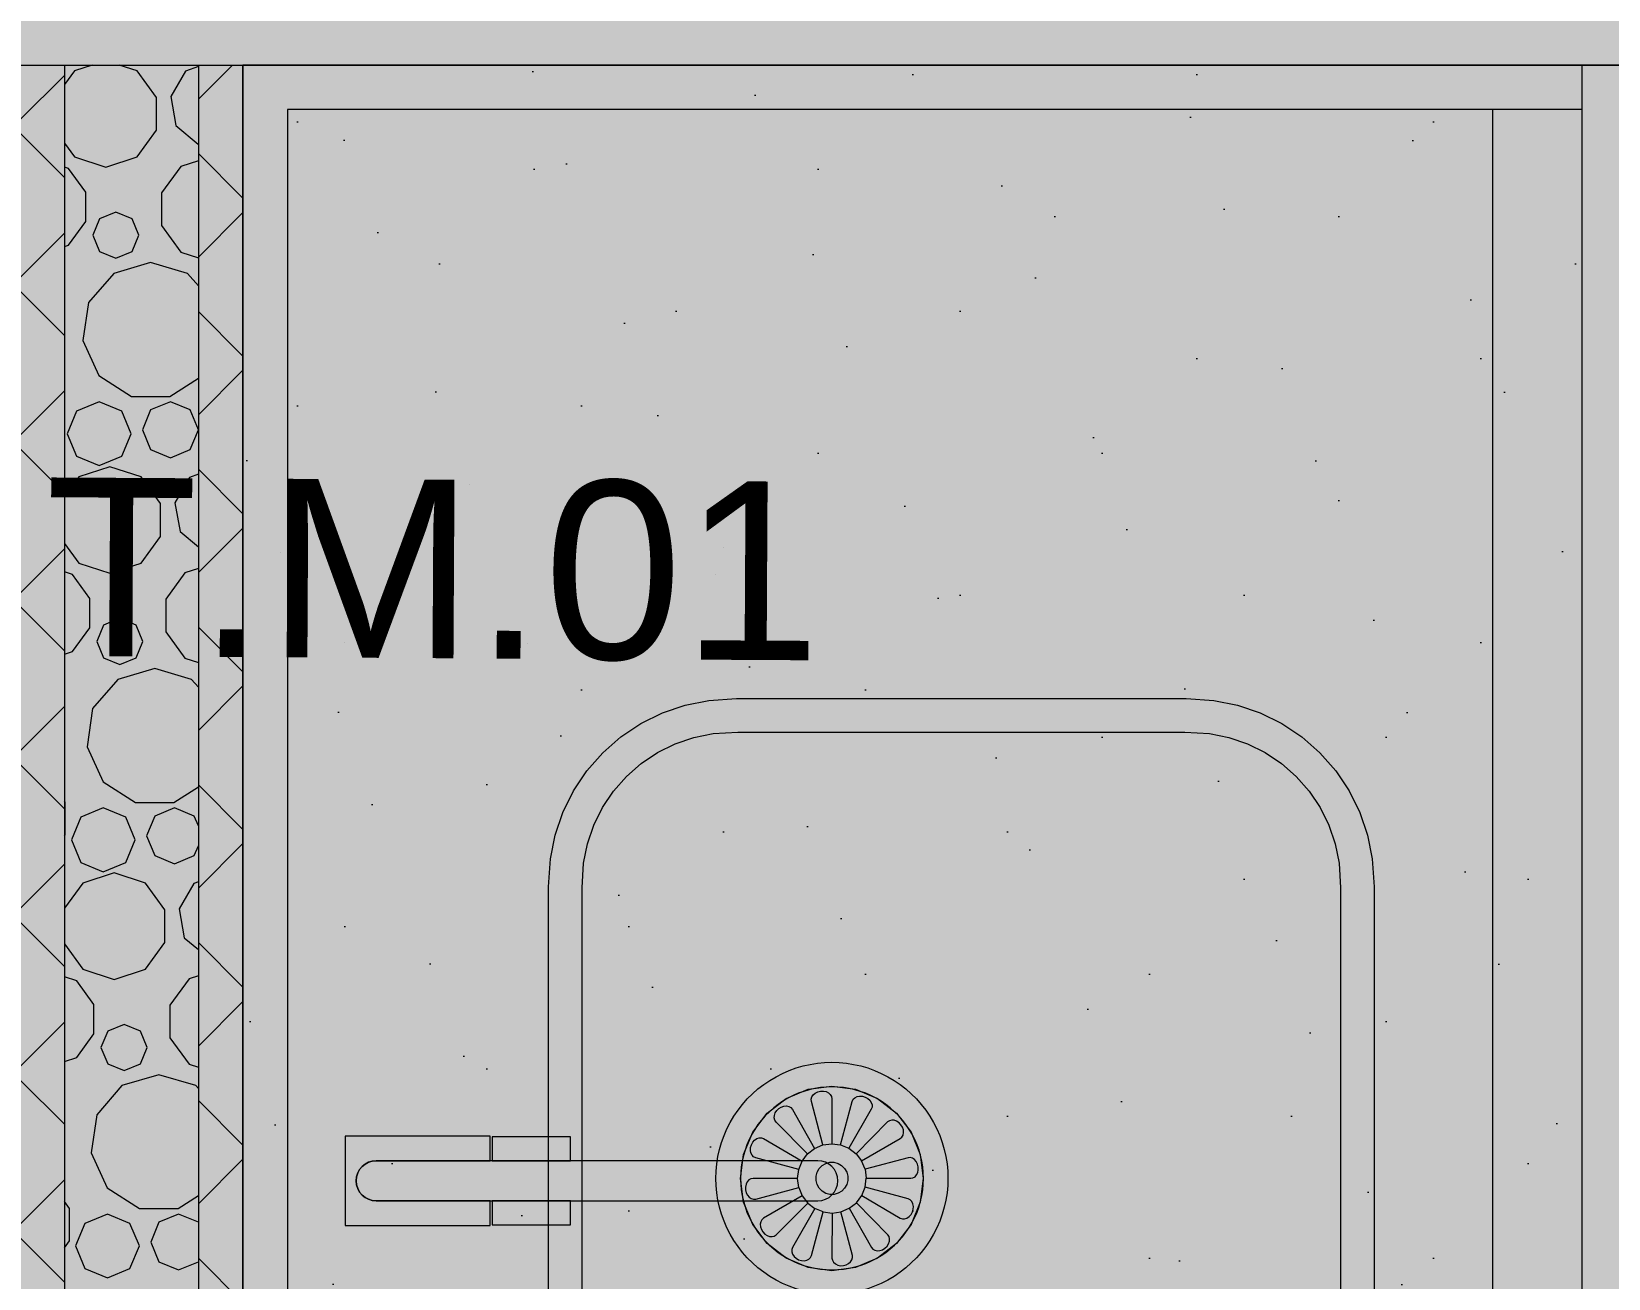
# Model space of a CAD drawing. Header units: metres. Extents: x -77 to 21.6, y -70.6 to -27.7.
# Drawn here: x -58.858 to -58.152, y -38.947 to -38.389 of the extents above; entities that cross this region are included whole.
import ezdxf

# ---------------------------------------------------------------- set-up
doc = ezdxf.new("R2010")
doc.units = ezdxf.units.M
doc.header["$MEASUREMENT"] = 0
for name, color, linetype, lineweight, true_color in [('LAJES.EST_Caneta_No__18', 7, 'Continuous', 0, 0xdfdfdf), ('LAJES.EST_Caneta_No__254', 7, 'Continuous', 0, 0xd1c9ad), ('LOUCAS-METAIS.ARQ_Caneta_No__13', 7, 'Continuous', 0, 0xaaaaaa), ('LOUCAS-METAIS.ARQ_Caneta_No__16', 7, 'Continuous', 0, 0xc9c9c9), ('LOUCAS-METAIS.ARQ_Caneta_No__18', 7, 'Continuous', 0, 0xdfdfdf), ('LOUCAS-METAIS.ARQ_Caneta_No__19', 7, 'Continuous', 0, 0xe9e9e9), ('ZONA_Caneta_No__56', 7, 'Continuous', 0, 0xffe495)]:
    doc.layers.add(name, color=color, linetype=linetype, lineweight=lineweight, true_color=true_color)
for name, color, linetype in [('LOUCAS-METAIS.ARQ', 7, 'Continuous'), ('NOTAS BANCADAS', 7, 'Continuous'), ('PAREDE CONSTRUIR', 7, 'Continuous')]:
    doc.layers.add(name, color=color, linetype=linetype)
for name, color, linetype, lineweight in [('NOTAS BANCADAS_Caneta_No__99', 7, 'Continuous', 20), ('PAREDE CONSTRUIR_Caneta_No__241', 7, 'Continuous', 13), ('PAREDE CONSTRUIR_Caneta_No__83', 84, 'Continuous', 0), ('PAREDE CONSTRUIR_Caneta_No__96', 252, 'Continuous', 0)]:
    doc.layers.add(name, color=color, linetype=linetype, lineweight=lineweight)
doc.styles.add('GENERATED_STYLE_1', font='arial.ttf')
pattern_1 = [(45, (0, 0), (-0.03535534, 0.03535534), []), (135, (0, 0), (0.03535534, 0.03535534), [])]
pattern_2 = [(45, (0, 0.2), (-0.06363961, 0.06363961), [0, -0.06, 0, -0.09]), (110, (0.2, 0.2), (0.08457234, 0.03078181), [0, -0.044, 0, -0.076])]

# ---------------------------------------------------------------- blocks, each defined once
blk = doc.blocks.new('*X65')
at = {"layer": 'PAREDE CONSTRUIR_Caneta_No__96', "color": 252, "linetype": 'Continuous', "lineweight": 0}
for p, q in [((-58.83921, -38.40628), (-58.84371, -38.41248)), ((-58.83124, -38.40369), (-58.83921, -38.40628)), ((-58.81117, -38.40628), (-58.81913, -38.40369)), ((-58.8025, -38.41821), (-58.81117, -38.40628)), ((-58.7895, -38.40648), (-58.79606, -38.41784)), ((-58.78371, -38.40437), (-58.7895, -38.40648)), ((-58.8025, -38.43295), (-58.8025, -38.41821)), ((-58.79606, -38.41784), (-58.79378, -38.43076)), ((-58.79378, -38.43076), (-58.78373, -38.43919)), ((-58.84371, -38.43867), (-58.83921, -38.44488)), ((-58.81117, -38.44488), (-58.8025, -38.43295)), ((-58.83921, -38.44488), (-58.82519, -38.44943)), ((-58.82519, -38.44943), (-58.81117, -38.44488)), ((-58.78373, -38.43919), (-58.78371, -38.43919)), ((-58.84191, -38.45005), (-58.84371, -38.44947)), ((-58.83418, -38.46069), (-58.84191, -38.45005)), ((-58.79158, -38.44921), (-58.80018, -38.46104)), ((-58.78371, -38.44666), (-58.79158, -38.44921)), ((-58.83418, -38.47384), (-58.83418, -38.46069)), ((-58.80018, -38.46104), (-58.80018, -38.47566)), ((-58.84191, -38.48448), (-58.83418, -38.47384)), ((-58.82804, -38.47267), (-58.83107, -38.47998)), ((-58.82073, -38.46964), (-58.82804, -38.47267)), ((-58.81342, -38.47267), (-58.82073, -38.46964)), ((-58.81039, -38.47998), (-58.81342, -38.47267)), ((-58.83107, -38.47998), (-58.82804, -38.48729)), ((-58.81342, -38.48729), (-58.81039, -38.47998)), ((-58.80018, -38.47566), (-58.79158, -38.48749)), ((-58.84371, -38.48506), (-58.84191, -38.48448)), ((-58.82804, -38.48729), (-58.82073, -38.49032)), ((-58.82073, -38.49032), (-58.81342, -38.48729)), ((-58.79158, -38.48749), (-58.78371, -38.49004)), ((-58.80512, -38.4922), (-58.82166, -38.49706)), ((-58.78857, -38.49706), (-58.80512, -38.4922)), ((-58.82166, -38.49706), (-58.83296, -38.51009)), ((-58.78371, -38.50266), (-58.78857, -38.49706)), ((-58.83296, -38.51009), (-58.83541, -38.52716)), ((-58.83541, -38.52716), (-58.82825, -38.54285)), ((-58.82825, -38.54285), (-58.81374, -38.55217)), ((-58.79649, -38.55217), (-58.78371, -38.54396)), ((-58.83827, -38.55879), (-58.84246, -38.5689)), ((-58.82816, -38.55461), (-58.83827, -38.55879)), ((-58.81806, -38.55879), (-58.82816, -38.55461)), ((-58.81387, -38.5689), (-58.81806, -38.55879)), ((-58.81374, -38.55217), (-58.79649, -38.55217)), ((-58.80512, -38.55826), (-58.80879, -38.56713)), ((-58.79625, -38.55459), (-58.80512, -38.55826)), ((-58.78739, -38.55826), (-58.79625, -38.55459)), ((-58.78371, -38.56713), (-58.78739, -38.55826)), ((-58.84246, -38.5689), (-58.83827, -38.57901)), ((-58.81806, -38.57901), (-58.81387, -38.5689)), ((-58.80879, -38.56713), (-58.80512, -38.57599)), ((-58.78739, -38.57599), (-58.78371, -38.56713)), ((-58.83827, -38.57901), (-58.82816, -38.5832)), ((-58.82816, -38.5832), (-58.81806, -38.57901)), ((-58.80512, -38.57599), (-58.79625, -38.57967)), ((-58.79625, -38.57967), (-58.78739, -38.57599)), ((-58.82333, -38.58372), (-58.83735, -38.58828)), ((-58.80931, -38.58828), (-58.82333, -38.58372)), ((-58.78371, -38.58704), (-58.78764, -38.58847)), ((-58.83735, -38.58828), (-58.84371, -38.59703)), ((-58.80065, -38.6002), (-58.80931, -38.58828)), ((-58.78764, -38.58847), (-58.7942, -38.59984)), ((-58.80065, -38.61495), (-58.80065, -38.6002)), ((-58.7942, -38.59984), (-58.79192, -38.61275)), ((-58.80931, -38.62687), (-58.80065, -38.61495)), ((-58.79192, -38.61275), (-58.78371, -38.61964)), ((-58.84371, -38.61812), (-58.83735, -38.62687)), ((-58.83735, -38.62687), (-58.82333, -38.63143)), ((-58.82333, -38.63143), (-58.80931, -38.62687)), ((-58.78371, -38.62925), (-58.78973, -38.63121)), ((-58.84006, -38.63205), (-58.84371, -38.63086)), ((-58.83233, -38.64269), (-58.84006, -38.63205)), ((-58.78973, -38.63121), (-58.79832, -38.64304)), ((-58.83233, -38.65584), (-58.83233, -38.64269)), ((-58.79832, -38.64304), (-58.79832, -38.65766)), ((-58.84006, -38.66648), (-58.83233, -38.65584)), ((-58.82619, -38.65466), (-58.82922, -38.66197)), ((-58.81888, -38.65164), (-58.82619, -38.65466)), ((-58.81157, -38.65466), (-58.81888, -38.65164)), ((-58.80854, -38.66197), (-58.81157, -38.65466)), ((-58.79832, -38.65766), (-58.78973, -38.66948)), ((-58.82922, -38.66197), (-58.82619, -38.66928)), ((-58.81157, -38.66928), (-58.80854, -38.66197)), ((-58.84371, -38.66766), (-58.84006, -38.66648)), ((-58.82619, -38.66928), (-58.81888, -38.67231)), ((-58.81888, -38.67231), (-58.81157, -38.66928)), ((-58.78973, -38.66948), (-58.78371, -38.67144)), ((-58.81981, -38.67905), (-58.8311, -38.69209)), ((-58.80326, -38.67419), (-58.81981, -38.67905)), ((-58.78672, -38.67905), (-58.80326, -38.67419)), ((-58.78371, -38.68252), (-58.78672, -38.67905)), ((-58.8311, -38.69209), (-58.83356, -38.70916)), ((-58.83356, -38.70916), (-58.82639, -38.72484)), ((-58.82639, -38.72484), (-58.81188, -38.73417)), ((-58.79464, -38.73417), (-58.78371, -38.72715)), ((-58.84333, -38.73404), (-58.84371, -38.73351)), ((-58.84333, -38.74865), (-58.84333, -38.73404)), ((-58.81188, -38.73417), (-58.79464, -38.73417)), ((-58.83642, -38.74079), (-58.84061, -38.7509)), ((-58.82631, -38.7366), (-58.83642, -38.74079)), ((-58.8162, -38.74079), (-58.82631, -38.7366)), ((-58.81202, -38.7509), (-58.8162, -38.74079)), ((-58.80326, -38.74026), (-58.80693, -38.74913)), ((-58.7944, -38.73659), (-58.80326, -38.74026)), ((-58.78553, -38.74026), (-58.7944, -38.73659)), ((-58.78371, -38.74465), (-58.78553, -38.74026)), ((-58.84371, -38.74918), (-58.84333, -38.74865)), ((-58.80693, -38.74913), (-58.80326, -38.75799)), ((-58.84061, -38.7509), (-58.83642, -38.76101)), ((-58.8162, -38.76101), (-58.81202, -38.7509)), ((-58.78553, -38.75799), (-58.78371, -38.7536)), ((-58.83642, -38.76101), (-58.82631, -38.76519)), ((-58.82631, -38.76519), (-58.8162, -38.76101)), ((-58.80326, -38.75799), (-58.7944, -38.76166)), ((-58.7944, -38.76166), (-58.78553, -38.75799)), ((-58.8355, -38.77027), (-58.84371, -38.78158)), ((-58.82148, -38.76572), (-58.8355, -38.77027)), ((-58.80746, -38.77027), (-58.82148, -38.76572)), ((-58.79879, -38.7822), (-58.80746, -38.77027)), ((-58.78579, -38.77047), (-58.79235, -38.78183)), ((-58.78371, -38.76971), (-58.78579, -38.77047)), ((-58.79879, -38.79694), (-58.79879, -38.7822)), ((-58.79235, -38.78183), (-58.79007, -38.79475)), ((-58.84371, -38.79756), (-58.8355, -38.80887)), ((-58.80746, -38.80887), (-58.79879, -38.79694)), ((-58.79007, -38.79475), (-58.78371, -38.80008)), ((-58.83821, -38.81405), (-58.84371, -38.81226)), ((-58.8355, -38.80887), (-58.82148, -38.81342)), ((-58.82148, -38.81342), (-58.80746, -38.80887)), ((-58.78788, -38.81321), (-58.79647, -38.82503)), ((-58.78371, -38.81185), (-58.78788, -38.81321)), ((-58.83048, -38.82468), (-58.83821, -38.81405)), ((-58.83048, -38.83783), (-58.83048, -38.82468)), ((-58.79647, -38.82503), (-58.79647, -38.83965)), ((-58.81702, -38.83363), (-58.82433, -38.83666)), ((-58.80971, -38.83666), (-58.81702, -38.83363)), ((-58.83821, -38.84847), (-58.83048, -38.83783)), ((-58.82433, -38.83666), (-58.82736, -38.84397)), ((-58.80669, -38.84397), (-58.80971, -38.83666)), ((-58.79647, -38.83965), (-58.78788, -38.85148)), ((-58.84371, -38.85026), (-58.83821, -38.84847)), ((-58.82736, -38.84397), (-58.82433, -38.85128)), ((-58.80971, -38.85128), (-58.80669, -38.84397)), ((-58.82433, -38.85128), (-58.81702, -38.85431)), ((-58.81702, -38.85431), (-58.80971, -38.85128)), ((-58.78788, -38.85148), (-58.78371, -38.85283)), ((-58.81796, -38.86105), (-58.82925, -38.87408)), ((-58.80141, -38.85619), (-58.81796, -38.86105)), ((-58.78486, -38.86105), (-58.80141, -38.85619)), ((-58.78371, -38.86237), (-58.78486, -38.86105)), ((-58.82925, -38.87408), (-58.8317, -38.89115)), ((-58.8317, -38.89115), (-58.82454, -38.90684)), ((-58.82454, -38.90684), (-58.81003, -38.91616)), ((-58.79279, -38.91616), (-58.78371, -38.91033)), ((-58.84148, -38.91603), (-58.84371, -38.91295)), ((-58.84148, -38.93065), (-58.84148, -38.91603)), ((-58.82446, -38.9186), (-58.83456, -38.92279)), ((-58.81435, -38.92279), (-58.82446, -38.9186)), ((-58.81003, -38.91616), (-58.79279, -38.91616)), ((-58.79254, -38.91859), (-58.80141, -38.92226)), ((-58.78371, -38.92224), (-58.79254, -38.91859)), ((-58.83456, -38.92279), (-58.83875, -38.93289)), ((-58.81016, -38.93289), (-58.81435, -38.92279)), ((-58.80141, -38.92226), (-58.80508, -38.93112)), ((-58.84371, -38.93373), (-58.84148, -38.93065)), ((-58.83875, -38.93289), (-58.83456, -38.943)), ((-58.81435, -38.943), (-58.81016, -38.93289)), ((-58.80508, -38.93112), (-58.80141, -38.93999)), ((-58.80141, -38.93999), (-58.79254, -38.94366)), ((-58.79254, -38.94366), (-58.78371, -38.94)), ((-58.83456, -38.943), (-58.82446, -38.94719)), ((-58.82446, -38.94719), (-58.81435, -38.943))]:
    blk.add_line(p, q, dxfattribs=at)
blk = doc.blocks.new('LEM_cuba tramontina 400x340x140')
at = {"layer": 'LOUCAS-METAIS.ARQ_Caneta_No__18', "linetype": 'Continuous', "lineweight": 0, "true_color": 0xdfdfdf}
blk.add_hatch(color=254, dxfattribs=at).paths.add_polyline_path([(0.08429, 0.43), (0.0718, 0.42918), (0.06123, 0.42708), (0.05101, 0.42361), (0.04134, 0.41884), (0.03237, 0.41285), (0.02426, 0.40574), (0.01715, 0.39763), (0.01116, 0.38866), (0.00639, 0.37899), (0.00292, 0.36877), (0.00082, 0.3582), (0, 0.34571), (0, 0.08429), (0.00082, 0.07181), (0.00292, 0.06123), (0.00639, 0.05101), (0.01116, 0.04134), (0.01715, 0.03237), (0.02426, 0.02426), (0.03237, 0.01715), (0.04134, 0.01116), (0.05101, 0.00639), (0.06123, 0.00292), (0.0718, 0.00082), (0.08429, 0), (0.28571, 0), (0.29819, 0.00082), (0.30877, 0.00292), (0.31899, 0.00639), (0.32866, 0.01116), (0.33763, 0.01715), (0.34574, 0.02426), (0.35285, 0.03237), (0.35884, 0.04134), (0.36361, 0.05101), (0.36708, 0.06123), (0.36918, 0.07181), (0.37, 0.08429), (0.37, 0.34571), (0.36918, 0.3582), (0.36708, 0.36877), (0.36361, 0.37899), (0.35884, 0.38866), (0.35285, 0.39763), (0.34574, 0.40574), (0.33763, 0.41285), (0.32866, 0.41884), (0.31899, 0.42361), (0.30877, 0.42708), (0.29819, 0.42918), (0.28571, 0.43)])
at = {"layer": 'LOUCAS-METAIS.ARQ_Caneta_No__13', "color": 253, "linetype": 'Continuous', "lineweight": 0, "true_color": 0xaaaaaa, "flags": 128}
for points in [[(0.08429, 0.43), (0.0718, 0.42918), (0.06123, 0.42708), (0.05101, 0.42361), (0.04134, 0.41884), (0.03237, 0.41285), (0.02426, 0.40574), (0.01715, 0.39763), (0.01116, 0.38866), (0.00639, 0.37899), (0.00292, 0.36877), (0.00082, 0.3582), (0, 0.34571), (0, 0.08429), (0.00082, 0.07181), (0.00292, 0.06123), (0.00639, 0.05101), (0.01116, 0.04134), (0.01715, 0.03237), (0.02426, 0.02426), (0.03237, 0.01715), (0.04134, 0.01116), (0.05101, 0.00639), (0.06123, 0.00292), (0.0718, 0.00082), (0.08429, 0), (0.28571, 0), (0.29819, 0.00082), (0.30877, 0.00292), (0.31899, 0.00639), (0.32866, 0.01116), (0.33763, 0.01715), (0.34574, 0.02426), (0.35285, 0.03237), (0.35884, 0.04134), (0.36361, 0.05101), (0.36708, 0.06123), (0.36918, 0.07181), (0.37, 0.08429), (0.37, 0.34571), (0.36918, 0.3582), (0.36708, 0.36877), (0.36361, 0.37899), (0.35884, 0.38866), (0.35285, 0.39763), (0.34574, 0.40574), (0.33763, 0.41285), (0.32866, 0.41884), (0.31899, 0.42361), (0.30877, 0.42708), (0.29819, 0.42918), (0.28571, 0.43)], [(0.30488, 0.01744), (0.31323, 0.02028), (0.32114, 0.02418), (0.32848, 0.02908), (0.33511, 0.03489), (0.34092, 0.04152), (0.34582, 0.04886), (0.34972, 0.05677), (0.35256, 0.06512), (0.35428, 0.07377), (0.355, 0.08478), (0.355, 0.34522), (0.35428, 0.35623), (0.35256, 0.36488), (0.34972, 0.37323), (0.34582, 0.38114), (0.34092, 0.38848), (0.33511, 0.39511), (0.32848, 0.40092), (0.32114, 0.40582), (0.31323, 0.40972), (0.30488, 0.41256), (0.29623, 0.41428), (0.28522, 0.415), (0.08478, 0.415), (0.07377, 0.41428), (0.06512, 0.41256), (0.05676, 0.40972), (0.04885, 0.40582), (0.04152, 0.40092), (0.03489, 0.39511), (0.02908, 0.38848), (0.02418, 0.38114), (0.02028, 0.37323), (0.01744, 0.36488), (0.01572, 0.35623), (0.015, 0.34522), (0.015, 0.08478), (0.01572, 0.07377), (0.01744, 0.06512), (0.02028, 0.05677), (0.02418, 0.04886), (0.02908, 0.04152), (0.03489, 0.03489), (0.04152, 0.02908), (0.04885, 0.02418), (0.05676, 0.02028), (0.06512, 0.01744), (0.07377, 0.01572), (0.08478, 0.015), (0.28522, 0.015), (0.29623, 0.01572)], [(0.16707, 0.18185), (0.16907, 0.18443), (0.1709, 0.18714), (0.17257, 0.18995), (0.17405, 0.19286), (0.17535, 0.19586), (0.17645, 0.19893), (0.17736, 0.20207), (0.17808, 0.20526), (0.17859, 0.20848), (0.1789, 0.21174), (0.179, 0.215), (0.1789, 0.21827), (0.17859, 0.22152), (0.17808, 0.22474), (0.17736, 0.22793), (0.17645, 0.23107), (0.17535, 0.23414), (0.17405, 0.23714), (0.17257, 0.24005), (0.1709, 0.24286), (0.16907, 0.24556), (0.16707, 0.24815), (0.1649, 0.2506), (0.16259, 0.25291), (0.16014, 0.25507), (0.15756, 0.25707), (0.15486, 0.2589), (0.15205, 0.26057), (0.14914, 0.26205), (0.14614, 0.26335), (0.14307, 0.26445), (0.13993, 0.26537), (0.13674, 0.26608), (0.13352, 0.26659), (0.13026, 0.2669), (0.127, 0.267), (0.12373, 0.2669), (0.12048, 0.26659), (0.11725, 0.26608), (0.11407, 0.26537), (0.11093, 0.26445), (0.10786, 0.26335), (0.10486, 0.26205), (0.10195, 0.26057), (0.09914, 0.2589), (0.09643, 0.25707), (0.09385, 0.25507), (0.0914, 0.25291), (0.08909, 0.2506), (0.08693, 0.24815), (0.08493, 0.24556), (0.08309, 0.24286), (0.08143, 0.24005), (0.07995, 0.23714), (0.07865, 0.23414), (0.07754, 0.23107), (0.07663, 0.22793), (0.07592, 0.22474), (0.07541, 0.22152), (0.0751, 0.21826), (0.075, 0.215), (0.0751, 0.21173), (0.07541, 0.20848), (0.07592, 0.20526), (0.07663, 0.20207), (0.07754, 0.19893), (0.07865, 0.19586), (0.07995, 0.19286), (0.08143, 0.18995), (0.08309, 0.18714), (0.08493, 0.18443), (0.08693, 0.18185), (0.08909, 0.1794), (0.0914, 0.17709), (0.09385, 0.17493), (0.09643, 0.17293), (0.09914, 0.17109), (0.10195, 0.16943), (0.10486, 0.16795), (0.10786, 0.16665), (0.11093, 0.16554), (0.11407, 0.16463), (0.11725, 0.16392), (0.12048, 0.16341), (0.12373, 0.1631), (0.127, 0.163), (0.13026, 0.1631), (0.13352, 0.16341), (0.13674, 0.16392), (0.13993, 0.16463), (0.14307, 0.16554), (0.14614, 0.16665), (0.14914, 0.16795), (0.15205, 0.16943), (0.15486, 0.17109), (0.15756, 0.17293), (0.16014, 0.17493), (0.16259, 0.17709), (0.1649, 0.1794)], [(0.14748, 0.17917), (0.15596, 0.18575), (0.16247, 0.19432), (0.16656, 0.20429), (0.16795, 0.215), (0.16656, 0.22571), (0.16247, 0.23568), (0.15596, 0.24425), (0.14748, 0.25083), (0.1376, 0.25496), (0.127, 0.25637), (0.1164, 0.25496), (0.10652, 0.25083), (0.09804, 0.24425), (0.09153, 0.23568), (0.08744, 0.22571), (0.08604, 0.215), (0.08613, 0.21757), (0.08637, 0.22014), (0.08677, 0.22268), (0.08733, 0.22519), (0.08805, 0.22767), (0.08892, 0.23009), (0.08995, 0.23245), (0.09112, 0.23475), (0.09243, 0.23697), (0.09387, 0.2391), (0.09545, 0.24113), (0.09716, 0.24306), (0.09898, 0.24488), (0.10091, 0.24659), (0.10294, 0.24817), (0.10507, 0.24961), (0.10729, 0.25092), (0.10958, 0.25209), (0.11195, 0.25312), (0.11437, 0.25399), (0.11684, 0.25471), (0.11936, 0.25527), (0.1219, 0.25567), (0.12446, 0.25591), (0.12704, 0.25599), (0.12961, 0.25591), (0.13218, 0.25567), (0.13472, 0.25527), (0.13723, 0.25471), (0.13971, 0.25399), (0.14213, 0.25312), (0.14449, 0.25209), (0.14679, 0.25092), (0.149, 0.24961), (0.15113, 0.24817), (0.15317, 0.24659), (0.1551, 0.24488), (0.15692, 0.24306), (0.15863, 0.24113), (0.1602, 0.2391), (0.16165, 0.23697), (0.16296, 0.23475), (0.16413, 0.23245), (0.16515, 0.23009), (0.16603, 0.22767), (0.16675, 0.22519), (0.16731, 0.22268), (0.16771, 0.22014), (0.16795, 0.21757), (0.16803, 0.215), (0.16795, 0.21243), (0.16771, 0.20986), (0.16731, 0.20732), (0.16675, 0.2048), (0.16603, 0.20233), (0.16515, 0.19991), (0.16413, 0.19755), (0.16296, 0.19525), (0.16165, 0.19303), (0.1602, 0.1909), (0.15863, 0.18887), (0.15692, 0.18694), (0.1551, 0.18512), (0.15317, 0.18341), (0.15113, 0.18183), (0.149, 0.18039), (0.14679, 0.17908), (0.14449, 0.17791), (0.14213, 0.17688), (0.13971, 0.17601), (0.13723, 0.17529), (0.13472, 0.17473), (0.13218, 0.17433), (0.12961, 0.17409), (0.12704, 0.17401), (0.12446, 0.17409), (0.1219, 0.17433), (0.11936, 0.17473), (0.11684, 0.17529), (0.11437, 0.17601), (0.11195, 0.17688), (0.10958, 0.17791), (0.10729, 0.17908), (0.10507, 0.18039), (0.10294, 0.18183), (0.10091, 0.18341), (0.09898, 0.18512), (0.09716, 0.18694), (0.09545, 0.18887), (0.09387, 0.1909), (0.09243, 0.19303), (0.09112, 0.19525), (0.08995, 0.19755), (0.08892, 0.19991), (0.08805, 0.20233), (0.08733, 0.2048), (0.08677, 0.20732), (0.08637, 0.20986), (0.08613, 0.21243), (0.08604, 0.215), (0.08744, 0.20429), (0.09153, 0.19432), (0.09804, 0.18575), (0.10652, 0.17917), (0.1164, 0.17504), (0.127, 0.17363), (0.1376, 0.17504)], [(0.12792, 0.20781), (0.12974, 0.20829), (0.13136, 0.20924), (0.13269, 0.21057), (0.13363, 0.21221), (0.13412, 0.21404), (0.13412, 0.21593), (0.13364, 0.21777), (0.1327, 0.21941), (0.13138, 0.22075), (0.12976, 0.2217), (0.12795, 0.22219), (0.12607, 0.2222), (0.12426, 0.22171), (0.12264, 0.22076), (0.12131, 0.21943), (0.12037, 0.21779), (0.11988, 0.21596), (0.11988, 0.21407), (0.12036, 0.21224), (0.12129, 0.21059), (0.12262, 0.20925), (0.12424, 0.2083), (0.12605, 0.20781)]]:
    blk.add_lwpolyline(points, close=True, dxfattribs=at)
for points in [[(0.1231, 0.23004), (0.11938, 0.22851), (0.10934, 0.24594), (0.109, 0.24689), (0.109, 0.24794), (0.10935, 0.24899), (0.11002, 0.24998), (0.11095, 0.25082), (0.11208, 0.25144), (0.11332, 0.2518), (0.11456, 0.25188), (0.11572, 0.25166), (0.11671, 0.25116), (0.11744, 0.25042), (0.11787, 0.2495), (0.1231, 0.23004), (0.12709, 0.23055), (0.13107, 0.22999), (0.13477, 0.22842), (0.13795, 0.22593), (0.14037, 0.22269), (0.14189, 0.21893), (0.14239, 0.21491), (0.16235, 0.21498), (0.16334, 0.2148), (0.16424, 0.21428), (0.16497, 0.21344), (0.16548, 0.21237), (0.16573, 0.21113), (0.1657, 0.20983), (0.16539, 0.20857), (0.16483, 0.20744), (0.16406, 0.20653), (0.16314, 0.20592), (0.16214, 0.20565), (0.16114, 0.20574), (0.14184, 0.21089), (0.14028, 0.20715), (0.15761, 0.19713), (0.15837, 0.19647), (0.15889, 0.19557), (0.15911, 0.19448), (0.15902, 0.19329), (0.15862, 0.19209), (0.15796, 0.19098), (0.15707, 0.19004), (0.15602, 0.18934), (0.15491, 0.18895), (0.15381, 0.18888), (0.15281, 0.18915), (0.15198, 0.18973), (0.13782, 0.20394), (0.14028, 0.20715)], [(0.12709, 0.23055), (0.12702, 0.25071), (0.12719, 0.25171), (0.12771, 0.25262), (0.12854, 0.25335), (0.1296, 0.25387), (0.13083, 0.25412), (0.13212, 0.25409), (0.13337, 0.25378), (0.13448, 0.25322), (0.13538, 0.25244), (0.13599, 0.25151), (0.13626, 0.2505), (0.13617, 0.24949), (0.13107, 0.22999)], [(0.13477, 0.22842), (0.14469, 0.24592), (0.14534, 0.24669), (0.14624, 0.24721), (0.14732, 0.24744), (0.1485, 0.24735), (0.14968, 0.24695), (0.15078, 0.24627), (0.15171, 0.24537), (0.1524, 0.24432), (0.15279, 0.24319), (0.15285, 0.24208), (0.15259, 0.24107), (0.15201, 0.24024), (0.13795, 0.22593)], [(0.11372, 0.22285), (0.09639, 0.23287), (0.09562, 0.23353), (0.09511, 0.23443), (0.09489, 0.23552), (0.09498, 0.23671), (0.09537, 0.23791), (0.09604, 0.23902), (0.09693, 0.23996), (0.09797, 0.24066), (0.09909, 0.24105), (0.10019, 0.24112), (0.10119, 0.24085), (0.10201, 0.24027), (0.11618, 0.22606)], [(0.11216, 0.21911), (0.11161, 0.21509), (0.09165, 0.21502), (0.09066, 0.2152), (0.08976, 0.21572), (0.08903, 0.21656), (0.08852, 0.21763), (0.08827, 0.21887), (0.0883, 0.22017), (0.0886, 0.22143), (0.08916, 0.22256), (0.08993, 0.22347), (0.09085, 0.22408), (0.09185, 0.22435), (0.09286, 0.22426), (0.11216, 0.21911), (0.11372, 0.22285), (0.11618, 0.22606), (0.11938, 0.22851)], [(0.14037, 0.22269), (0.15763, 0.23284), (0.15857, 0.23319), (0.1596, 0.23318), (0.16065, 0.23283), (0.16163, 0.23216), (0.16246, 0.23121), (0.16307, 0.23007), (0.16343, 0.22882), (0.16351, 0.22756), (0.16329, 0.22639), (0.16279, 0.22539), (0.16206, 0.22465), (0.16115, 0.22422), (0.14189, 0.21893)], [(0.11161, 0.21509), (0.11211, 0.21106), (0.09284, 0.20578), (0.09193, 0.20535), (0.0912, 0.20461), (0.09071, 0.20361), (0.09049, 0.20244), (0.09056, 0.20118), (0.09092, 0.19993), (0.09154, 0.19879), (0.09237, 0.19784), (0.09335, 0.19717), (0.09439, 0.19682), (0.09543, 0.19681), (0.09637, 0.19716), (0.11362, 0.20731), (0.11605, 0.20407), (0.10199, 0.18976), (0.10141, 0.18893), (0.10114, 0.18792), (0.10121, 0.18681), (0.1016, 0.18568), (0.10229, 0.18463), (0.10322, 0.18373), (0.10432, 0.18305), (0.1055, 0.18265), (0.10668, 0.18256), (0.10776, 0.18279), (0.10866, 0.18331), (0.1093, 0.18408), (0.11922, 0.20158), (0.12293, 0.20001), (0.11783, 0.18051), (0.11774, 0.1795), (0.11801, 0.17849), (0.11862, 0.17756), (0.11951, 0.17678), (0.12063, 0.17622), (0.12188, 0.17591), (0.12317, 0.17588), (0.12439, 0.17613), (0.12546, 0.17665), (0.12628, 0.17738), (0.1268, 0.17829), (0.12698, 0.17929), (0.12691, 0.19945), (0.13089, 0.19996), (0.13613, 0.1805), (0.13655, 0.17958), (0.13729, 0.17884), (0.13827, 0.17834), (0.13943, 0.17812), (0.14068, 0.1782), (0.14192, 0.17856), (0.14305, 0.17918), (0.14398, 0.18002), (0.14465, 0.18101), (0.145, 0.18206), (0.145, 0.18311), (0.14466, 0.18406), (0.13461, 0.20149), (0.13782, 0.20394)], [(0.14184, 0.21089), (0.14239, 0.21491)], [(0.11211, 0.21106), (0.11362, 0.20731)], [(0.11605, 0.20407), (0.11922, 0.20158)], [(0.12293, 0.20001), (0.12691, 0.19945)], [(0.13089, 0.19996), (0.13461, 0.20149)]]:
    blk.add_lwpolyline(points, dxfattribs=at)
blk = doc.blocks.new('Tap 26_2')
at = {"layer": 'LOUCAS-METAIS.ARQ_Caneta_No__19', "linetype": 'Continuous', "lineweight": 0, "true_color": 0xe9e9e9}
for points in [[(-0.01997, -0.021), (-0.009, -0.021), (-0.009, 0.03, -1), (0.009, 0.03), (0.009, -0.021), (0.01997, -0.021), (0.01997, 0.044), (-0.01997, 0.044)], [(-0.009, -0.16789, 1), (0.009, -0.16784), (0.009, 0.03, 1), (-0.009, 0.03)], [(-0.0197, -0.057), (-0.009, -0.057), (-0.009, -0.022), (-0.0197, -0.022)], [(0.0197, -0.057), (0.0197, -0.022), (0.009, -0.022), (0.009, -0.057)]]:
    blk.add_hatch(color=254, dxfattribs=at).paths.add_polyline_path(points)
at = {"layer": 'LOUCAS-METAIS.ARQ_Caneta_No__13', "color": 253, "linetype": 'Continuous', "lineweight": 0, "true_color": 0xaaaaaa, "flags": 128}
for points in [[(-0.01997, -0.021), (-0.009, -0.021), (-0.009, 0.03, -1), (0.009, 0.03), (0.009, -0.021), (0.01997, -0.021), (0.01997, 0.044), (-0.01997, 0.044)], [(-0.009, -0.16789, 1), (0.009, -0.16784), (0.009, 0.03, 1), (-0.009, 0.03)]]:
    blk.add_lwpolyline(points, format="xyb", close=True, dxfattribs=at)
for points in [[(-0.0197, -0.057), (-0.009, -0.057), (-0.009, -0.022), (-0.0197, -0.022)], [(0.0197, -0.057), (0.0197, -0.022), (0.009, -0.022), (0.009, -0.057)]]:
    blk.add_lwpolyline(points, close=True, dxfattribs=at)
blk = doc.blocks.new('Label_57_6', base_point=(-58.39659, -38.70293))
at = {"layer": 'NOTAS BANCADAS_Caneta_No__99', "color": 7, "lineweight": 20, "insert": (-58.56558, -38.59012), "char_height": 0.08, "attachment_point": 2, "rotation": 359.67698, "style": 'GENERATED_STYLE_1'}
blk.add_mtext('\\A1;{\\pqc;\\pt0,99;\\fArial|b0|i0|c0|p0;\\W1.000000;T.M.01\\fArial|b0|i0|c0|p0;\\W1.000000;\\A1{\\H.66x;\\S^  ;}\\fArial|b0|i0|c0|p0;\\W1.000000;\\fArial|b0|i0|c0|p0;\\W1.000000;\\A1{\\H.66x;\\S^  ;}\\fArial|b0|i0|c0|p0;\\W1.000000;\\fArial|b0|i0|c0|p0;\\W1.000000;\\fArial|b0|i0|c0|p0;\\W1.000000;\\fArial|b0|i0|c0|p0;\\W1.000000;\\fArial|b0|i0|c0|p0;\\W1.000000;\\fArial|b0|i0|c0|p0;\\W1.000000;\\fArial|b0|i0|c0|p0;\\W1.000000;\\A1{\\H.66x;\\S^  ;}\\fArial|b0|i0|c0|p0;\\W1.000000;\\fArial|b0|i0|c0|p0;\\W1.000000;\\A1{\\H.66x;\\S^  ;}\\fArial|b0|i0|c0|p0;\\W1.000000;\\fArial|b0|i0|c0|p0;\\W1.000000;\\fArial|b0|i0|c0|p0;\\W1.000000;\\fArial|b0|i0|c0|p0;\\W1.000000;\\fArial|b0|i0|c0|p0;\\W1.000000;\\fArial|b0|i0|c0|p0;\\W1.000000;\\fArial|b0|i0|c0|p0;\\W1.000000;\\A1{\\H.66x;\\S^  ;}\\fArial|b0|i0|c0|p0;\\W1.000000;\\fArial|b0|i0|c0|p0;\\W1.000000;\\A1{\\H.66x;\\S^  ;}\\fArial|b0|i0|c0|p0;\\W1.000000;\\fArial|b0|i0|c0|p0;\\W1.000000;\\fArial|b0|i0|c0|p0;\\W1.000000;\\fArial|b0|i0|c0|p0;\\W1.000000;\\fArial|b0|i0|c0|p0;\\W1.000000;\\fArial|b0|i0|c0|p0;\\W1.000000;\\fArial|b0|i0|c0|p0;\\W1.000000;\\A1{\\H.66x;\\S^  ;}\\fArial|b0|i0|c0|p0;\\W1.000000;\\fArial|b0|i0|c0|p0;\\W1.000000;\\A1{\\H.66x;\\S^  ;}\\fArial|b0|i0|c0|p0;\\W1.000000;\\fArial|b0|i0|c0|p0;\\W1.000000;\\fArial|b0|i0|c0|p0;\\W1.000000;\\fArial|b0|i0|c0|p0;\\W1.000000;\\fArial|b0|i0|c0|p0;\\W1.000000;\\fArial|b0|i0|c0|p0;\\W1.000000;\\fArial|b0|i0|c0|p0;\\W1.000000;\\A1{\\H.66x;\\S^  ;}\\fArial|b0|i0|c0|p0;\\W1.000000;\\fArial|b0|i0|c0|p0;\\W1.000000;\\A1{\\H.66x;\\S^  ;}\\fArial|b0|i0|c0|p0;\\W1.000000;\\fArial|b0|i0|c0|p0;\\W1.000000;\\fArial|b0|i0|c0|p0;\\W1.000000;\\fArial|b0|i0|c0|p0;\\W1.000000;\\fArial|b0|i0|c0|p0;\\W1.000000;\\fArial|b0|i0|c0|p0;\\W1.000000;\\fArial|b0|i0|c0|p0;\\W1.000000;\\A1{\\H.66x;\\S^  ;}\\fArial|b0|i0|c0|p0;\\W1.000000;}', dxfattribs=at)

msp = doc.modelspace()

# ---------------------------------------------------------------- hatches: boundary and pattern name
at = {"layer": 'LAJES.EST_Caneta_No__18', "linetype": 'Continuous', "lineweight": 0, "true_color": 0xdfdfdf}
h = msp.add_hatch(dxfattribs=at)
h.set_pattern_fill('Piso_Externo__0006', color=254, style=0, pattern_type=2)
h.set_pattern_definition([(45, (0, 0.6), (-0.1909188, 0.1909188), [0, -0.18, 0, -0.27]), (110, (0.6, 0.6), (0.253717, 0.09234544), [0, -0.132, 0, -0.228])])
h.paths.add_polyline_path([(-76.51398, -65.10157), (-73.81398, -65.10157, -0.414214), (-75.81398, -67.10157), (-66.81403, -67.10157, -0.414214), (-68.81403, -65.10157), (-68.81403, -62.30096), (-68.81403, -45.40018, -0.414214), (-66.51403, -43.10018), (-65.91401, -43.10018), (-65.91401, -42.30018), (-66.51403, -42.30018), (-66.51403, -38.20408), (-65.11401, -38.20408), (-65.11401, -36.70375), (-66.51403, -36.70375), (-66.51403, -32.59969), (-65.11401, -32.59969), (-56.71403, -32.59969), (-53.81403, -32.59969), (-44.01403, -32.59969), (-44.01403, -42.30018), (-53.81403, -42.30018), (-53.81403, -47.10018), (-44.01403, -47.10018), (-44.01403, -50.85157), (-45.6136, -50.85157), (-45.6136, -52.35057), (-44.01403, -52.35057), (-44.01403, -60.30057), (-48.91633, -60.30057), (-48.91633, -61.10057), (-44.36091, -61.10057), (-44.36091, -67.10157), (-44.01403, -67.10157), (-41.51403, -67.10157), (-41.51403, -28.10157), (-41.71403, -28.10157), (-41.71403, -60.30057), (-43.014, -60.30057), (-43.014, -30.00157), (-66.51403, -30.00157), (-66.51403, -28.10157), (-76.51398, -28.10157)])
h.paths.add_polyline_path([(-73.81398, -45.10157), (-76.31398, -45.10157), (-76.31398, -43.08918), (-75.79838, -43.09079, -0.414214), (-73.81393, -45.08759)], flags=0)
h.paths.add_polyline_path([(-73.81398, -45.58461, -0.009328), (-73.81398, -45.66043)], flags=0)
h.paths.add_polyline_path([(-52.81403, -46.30018), (-52.81403, -43.10018), (-44.01403, -43.10018), (-44.01403, -46.30018)], flags=0)
h.paths.add_polyline_path([(-67.71403, -34.09997), (-76.31398, -34.09997), (-76.31398, -32.59969), (-67.71403, -32.59969)], flags=0)
at = {"layer": 'LAJES.EST_Caneta_No__254', "linetype": 'Continuous', "lineweight": 0, "true_color": 0xd1c9ad}
h = msp.add_hatch(dxfattribs=at)
h.set_pattern_fill('Haie_OD_0006', color=9, style=0, pattern_type=2)
h.set_pattern_definition([(45, (0, 0.5), (-0.159099, 0.159099), [0, -0.15, 0, -0.225]), (110, (0.5, 0.5), (0.21143084, 0.07695453), [0, -0.11, 0, -0.19])])
h.paths.add_polyline_path([(-65.11401, -47.10018), (-66.51403, -47.10018), (-66.51403, -60.30057), (-56.51403, -60.30057), (-44.01403, -60.30057), (-44.01403, -56.60057), (-50.5957, -56.60057), (-50.5957, -54.2479), (-52.61571, -54.2479), (-52.61571, -52.55057), (-50.5957, -52.55057), (-45.6136, -52.55057), (-45.6136, -50.85157), (-44.01403, -50.85157), (-44.01403, -47.10018), (-53.81403, -47.10018), (-53.81403, -42.30018), (-44.01403, -42.30018), (-44.01403, -37.10018), (-51.17403, -37.10018), (-51.17403, -32.59969), (-53.81403, -32.59969), (-56.71403, -32.59969), (-58.76371, -32.59969), (-58.76371, -34.90375), (-63.46397, -34.90375), (-63.46397, -36.50375), (-65.11403, -36.50375), (-65.11403, -38.40369), (-63.46397, -38.40369), (-63.46397, -42.10018), (-65.11401, -42.10018), (-65.11401, -42.30018)])
h.paths.add_polyline_path([(-60.55956, -42.10018), (-60.55956, -38.40369), (-58.86371, -38.40369), (-58.86371, -42.10018)], flags=0)
h.paths.add_polyline_path([(-59.06403, -48.70009), (-59.06403, -47.30018), (-56.71403, -47.30018), (-56.71403, -48.70009)], flags=0)
at = {"layer": 'LOUCAS-METAIS.ARQ_Caneta_No__16', "linetype": 'Continuous', "lineweight": 0, "true_color": 0xc9c9c9}
h = msp.add_hatch(dxfattribs=at)
h.set_pattern_fill('Haie_OD_LEGENDA_0006', color=9, style=0, pattern_type=2)
h.set_pattern_definition(pattern_2)
h.paths.add_polyline_path([(-58.76371, -38.40369), (-58.76371, -38.42369), (-58.16371, -38.42369), (-58.16371, -38.40369)])
h = msp.add_hatch(dxfattribs=at)
h.set_pattern_fill('Haie_OD_LEGENDA_0006', color=9, style=0, pattern_type=2)
h.set_pattern_definition(pattern_2)
h.paths.add_polyline_path([(-58.76371, -38.42369), (-58.76371, -39.38369), (-58.74371, -39.38369), (-58.74371, -38.42369)])
h = msp.add_hatch(dxfattribs=at)
h.set_pattern_fill('Haie_OD_LEGENDA_0006', color=9, style=0, pattern_type=2)
h.set_pattern_definition(pattern_2)
h.paths.add_polyline_path([(-58.74371, -38.42369), (-58.74371, -39.38369), (-58.20371, -39.38369), (-58.20371, -38.42369)])
h = msp.add_hatch(dxfattribs=at)
h.set_pattern_fill('Haie_OD_LEGENDA_0006', color=9, style=0, pattern_type=2)
h.set_pattern_definition(pattern_2)
h.paths.add_polyline_path([(-58.20371, -38.42369), (-58.20371, -39.38369), (-58.16371, -39.38369), (-58.16371, -38.42369)])
at = {"layer": 'PAREDE CONSTRUIR', "linetype": 'Continuous', "lineweight": 0, "true_color": 0xffffff}
msp.add_hatch(color=7, dxfattribs=at).paths.add_polyline_path([(-58.86371, -38.37369), (-58.86371, -38.40369), (-57.80983, -38.40369), (-57.80983, -38.37369)])
at = {"layer": 'PAREDE CONSTRUIR_Caneta_No__83', "linetype": 'Continuous', "lineweight": 0}
h = msp.add_hatch(dxfattribs=at)
h.set_pattern_fill('Placomur_0006', color=84, style=0, pattern_type=2)
h.set_pattern_definition(pattern_1)
h.paths.add_polyline_path([(-58.86371, -38.40369), (-58.86371, -42.10018), (-58.84371, -42.10018), (-58.84371, -38.40369)])
h = msp.add_hatch(dxfattribs=at)
h.set_pattern_fill('Placomur_0006', color=84, style=0, pattern_type=2)
h.set_pattern_definition(pattern_1)
h.paths.add_polyline_path([(-58.78371, -38.40369), (-58.78371, -42.10018), (-58.76371, -42.10018), (-58.76371, -38.40369)])

# ---------------------------------------------------------------- linework, layer by layer
at = {"layer": 'LOUCAS-METAIS.ARQ_Caneta_No__13', "color": 253, "linetype": 'Continuous', "lineweight": 0, "true_color": 0xaaaaaa, "flags": 128}
for points in [[(-58.16371, -38.40369), (-58.76371, -38.40369)], [(-58.76371, -38.40369), (-58.76371, -38.42369)], [(-58.16371, -38.40369), (-58.16371, -38.42369)], [(-58.76371, -38.42369), (-58.76371, -39.38369), (-58.76371, -39.40369)], [(-58.16371, -38.42369), (-58.74371, -38.42369)], [(-58.74371, -38.42369), (-58.74371, -39.38369), (-58.74371, -39.40369)], [(-58.20371, -38.42369), (-58.20371, -39.38369)], [(-58.16371, -38.42369), (-58.16371, -39.38369), (-58.16371, -39.40369)]]:
    msp.add_lwpolyline(points, dxfattribs=at)
at = {"layer": 'PAREDE CONSTRUIR_Caneta_No__241', "color": 7, "linetype": 'Continuous', "lineweight": 13}
for p, q in [((-58.84371, -38.40369), (-58.84371, -42.10018)), ((-58.78371, -38.40369), (-58.78371, -42.10018))]:
    msp.add_line(p, q, dxfattribs=at)
at = {"layer": 'PAREDE CONSTRUIR_Caneta_No__241', "color": 7, "linetype": 'Continuous', "lineweight": 13, "flags": 128}
for points in [[(-58.86371, -38.40369), (-57.80983, -38.40369)], [(-58.76371, -42.10018), (-58.76371, -38.40369)]]:
    msp.add_lwpolyline(points, dxfattribs=at)
at = {"layer": 'ZONA_Caneta_No__56', "color": 41, "linetype": 'Continuous', "lineweight": 0, "true_color": 0xffe495, "flags": 128}
msp.add_lwpolyline([(-56.71403, -38.40369), (-58.76371, -38.40369), (-58.76371, -42.10018), (-56.71403, -42.10018)], close=True, dxfattribs=at)

# ---------------------------------------------------------------- block references
at = {"layer": 'LOUCAS-METAIS.ARQ', "color": 7, "linetype": 'Continuous', "lineweight": 0, "rotation": 90}
msp.add_blockref('Tap 26_2', (-58.67398, -38.90369), dxfattribs=at)
at = {"layer": 'LOUCAS-METAIS.ARQ_Caneta_No__13', "color": 253, "linetype": 'Continuous', "lineweight": 0, "true_color": 0xaaaaaa, "xscale": -1, "rotation": 180}
msp.add_blockref('LEM_cuba tramontina 400x340x140', (-58.62677, -38.6876), dxfattribs=at)
at = {"layer": 'NOTAS BANCADAS', "color": 251, "linetype": 'Continuous', "lineweight": 5, "true_color": 0x6b6b6b}
msp.add_blockref('Label_57_6', (-58.39659, -38.70293), dxfattribs=at)
at = {"layer": 'PAREDE CONSTRUIR', "color": 7, "lineweight": 13}
msp.add_blockref('*X65', (0, 0), dxfattribs=at)

doc.saveas('drawing.dxf')
